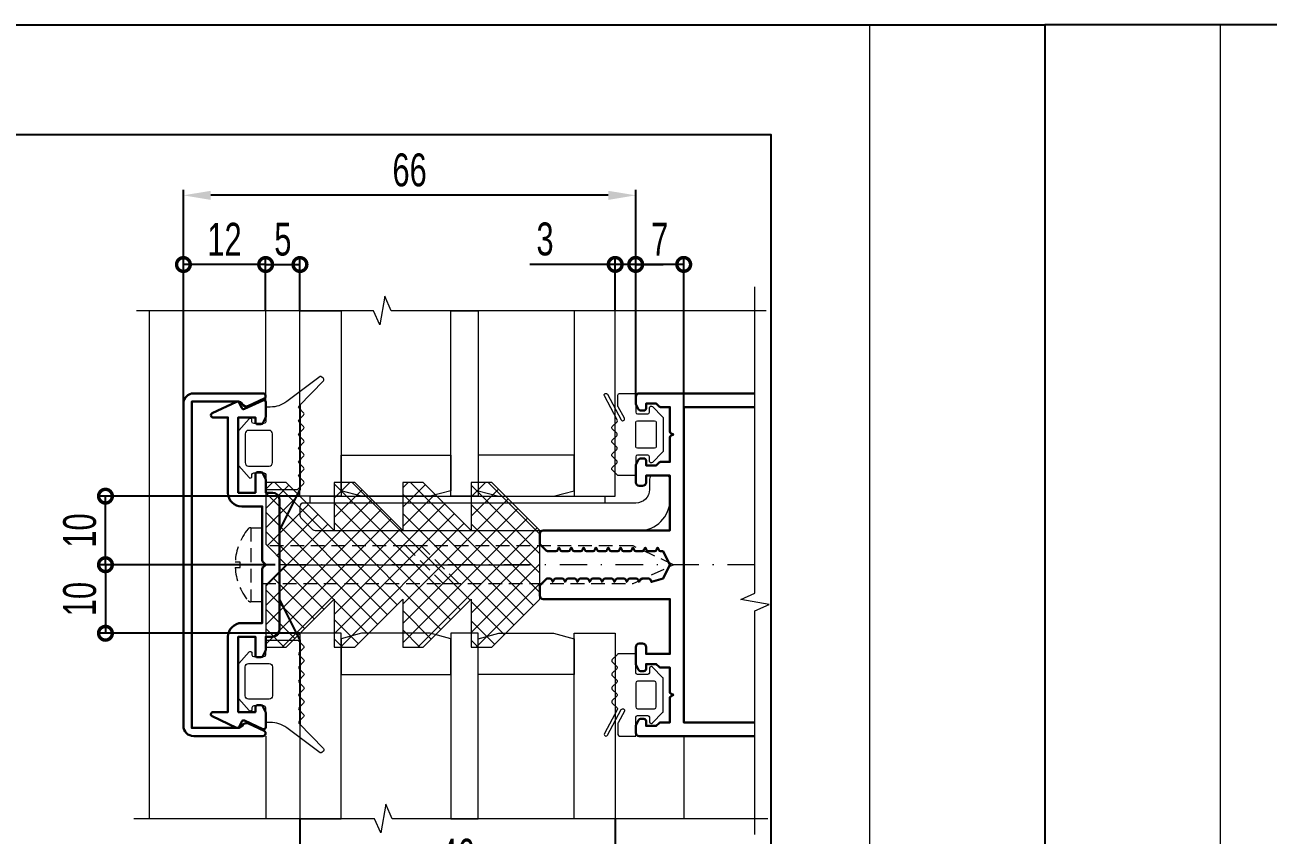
# Model space of a CAD drawing. Extents: x -37 to 8820, y -336 to 478.
# Drawn here: x 1797 to 1910.4, y 223.1 to 297 of the extents above; entities that cross this region are included whole.
import ezdxf

# ---------------------------------------------------------------- set-up
doc = ezdxf.new("R2010")
doc.units = 0
doc.header["$LTSCALE"] = 5
doc.linetypes.add('DASHDOT', pattern=[1, 0.5, -0.25, 0, -0.25])
doc.linetypes.add('HIDDEN', pattern=[0.375, 0.25, -0.125])
doc.layers.get('0').update_dxf_attribs({"linetype": 'CONTINUOUS', "lineweight": 30})
doc.layers.get('DEFPOINTS').update_dxf_attribs({"linetype": 'CONTINUOUS'})
for name, color, linetype, lineweight in [('1', 6, 'DASHDOT', 13), ('2', 3, 'HIDDEN', 13), ('Dimentions', 5, 'CONTINUOUS', 15), ('Glass', 5, 'CONTINUOUS', 20), ('Ал подклад', 7, 'CONTINUOUS', 20), ('Герлен', 7, 'CONTINUOUS', 60), ('Зигзаг', 1, 'CONTINUOUS', 15), ('Конструкции', 252, 'CONTINUOUS', 20), ('Подкладки', 1, 'CONTINUOUS', 20), ('Уплотнители', 1, 'CONTINUOUS', 20), ('Штриховка', 1, 'CONTINUOUS', 5)]:
    doc.layers.add(name, color=color, linetype=linetype, lineweight=lineweight)
doc.layers.add('Скрытые', color=14, linetype='CONTINUOUS', plot=False)
doc.styles.add('3', font='RUSS.SHX', dxfattribs={"width": 0.7, "height": 3})
doc.dimstyles.new('MX1_6', dxfattribs={"dimtxt": 3, "dimasz": 2.5, "dimexe": 0.5, "dimexo": 0, "dimgap": 0.8, "dimtad": 1, "dimlfac": 1.6, "dimdsep": 46, "dimtxsty": '3', "dimcen": 0, "dimclrd": 256, "dimclre": 256, "dimclrt": 256, "dimaunit": 1, "dimadec": 0, "dimazin": 0, "dimtfac": 1, "dimtmove": 0, "dimatfit": 1, "dimfxl": 1, "dimtvp": 1, "dimtolj": 1, "dimtzin": 0, "dimarcsym": 0})

# ---------------------------------------------------------------- blocks, each defined once
blk = doc.blocks.new('_DotSmall')
at = {"color": 0, "linetype": 'ByBlock', "const_width": 0.5}
blk.add_lwpolyline([(-0.0625, 0, 1), (0.0625, 0, 1)], format="xyb", close=True, dxfattribs=at)
blk = doc.blocks.new('*D751')
at = {"layer": 'DEFPOINTS', "color": 0, "linetype": 'Continuous', "transparency": 16777216}
for p in [(1819.79, 247.78), (1804.32, 241.53), (1822.06, 241.53)]:
    blk.add_point(p, dxfattribs=at)
at = {"layer": 'Dimentions', "linetype": 'Continuous', "lineweight": -2, "transparency": 16777216}
for p, q in [((1819.79, 247.78), (1803.82, 247.78)), ((1804.32, 247.78), (1804.32, 241.53)), ((1822.06, 241.53), (1803.82, 241.53))]:
    blk.add_line(p, q, dxfattribs=at)
at = {"layer": 'Dimentions', "linetype": 'Continuous', "lineweight": -2, "transparency": 16777216, "xscale": 2.5, "yscale": 2.5, "zscale": 2.5}
for p, rotation in [((1804.32, 247.78), 90), ((1804.32, 241.53), 270)]:
    blk.add_blockref('_DotSmall', p, dxfattribs=dict(at, rotation=rotation))
at = {"layer": 'Dimentions', "linetype": 'Continuous', "transparency": 16777216, "insert": (1801.98, 244.65), "char_height": 3, "attachment_point": 5, "rotation": 90, "style": '3'}
blk.add_mtext('\\A1;10', dxfattribs=at)
blk = doc.blocks.new('*D768')
at = {"layer": 'DEFPOINTS', "color": 0, "linetype": 'Continuous', "transparency": 16777216}
for p in [(1822.06, 275.15), (1818.93, 270.93), (1822.06, 270.93)]:
    blk.add_point(p, dxfattribs=at)
at = {"layer": 'Dimentions', "linetype": 'Continuous', "lineweight": -2, "transparency": 16777216}
for p, q in [((1818.93, 270.93), (1818.93, 275.65)), ((1822.06, 270.93), (1822.06, 275.65)), ((1818.93, 275.15), (1822.06, 275.15))]:
    blk.add_line(p, q, dxfattribs=at)
at = {"layer": 'Dimentions', "linetype": 'Continuous', "lineweight": -2, "transparency": 16777216, "xscale": 2.5, "yscale": 2.5, "zscale": 2.5, "rotation": 180}
blk.add_blockref('_DotSmall', (1818.93, 275.15), dxfattribs=at)
at = {"layer": 'Dimentions', "linetype": 'Continuous', "lineweight": -2, "transparency": 16777216, "xscale": 2.5, "yscale": 2.5, "zscale": 2.5}
blk.add_blockref('_DotSmall', (1822.06, 275.15), dxfattribs=at)
at = {"layer": 'Dimentions', "linetype": 'Continuous', "transparency": 16777216, "insert": (1820.5, 277.45), "char_height": 3, "attachment_point": 5, "style": '3'}
blk.add_mtext('\\A1;5', dxfattribs=at)
blk = doc.blocks.new('*D769')
at = {"layer": 'DEFPOINTS', "color": 0, "linetype": 'Continuous', "transparency": 16777216}
for p in [(1822.06, 224.62), (1850.81, 224.62), (1822.06, 218.98)]:
    blk.add_point(p, dxfattribs=at)
at = {"layer": 'Dimentions', "linetype": 'Continuous', "lineweight": -2, "transparency": 16777216}
for p, q in [((1822.06, 224.62), (1822.06, 218.48)), ((1850.81, 224.62), (1850.81, 218.48)), ((1848.31, 218.98), (1824.56, 218.98))]:
    blk.add_line(p, q, dxfattribs=at)
at = {"layer": 'Dimentions', "linetype": 'Continuous', "transparency": 16777216}
for points in [[(1824.56, 219.4), (1824.56, 218.56), (1822.06, 218.98)], [(1848.31, 219.4), (1848.31, 218.56), (1850.81, 218.98)]]:
    blk.add_solid(points, dxfattribs=at)
at = {"layer": 'Dimentions', "linetype": 'Continuous', "transparency": 16777216, "insert": (1836.43, 221.28), "char_height": 3, "attachment_point": 5, "style": '3'}
blk.add_mtext('\\A1;46', dxfattribs=at)
blk = doc.blocks.new('*D770')
at = {"layer": 'DEFPOINTS', "color": 0, "linetype": 'Continuous', "transparency": 16777216}
for p in [(1850.81, 275.16), (1850.81, 270.93), (1852.68, 263.09)]:
    blk.add_point(p, dxfattribs=at)
at = {"layer": 'Dimentions', "linetype": 'Continuous', "lineweight": -2, "transparency": 16777216}
for p, q in [((1850.81, 270.93), (1850.81, 275.66)), ((1852.68, 263.09), (1852.68, 275.66)), ((1850.81, 275.16), (1843.01, 275.16)), ((1852.68, 275.16), (1850.81, 275.16)), ((1852.68, 275.16), (1855.18, 275.16))]:
    blk.add_line(p, q, dxfattribs=at)
at = {"layer": 'Dimentions', "linetype": 'Continuous', "lineweight": -2, "transparency": 16777216, "xscale": 2.5, "yscale": 2.5, "zscale": 2.5}
blk.add_blockref('_DotSmall', (1850.81, 275.16), dxfattribs=at)
at = {"layer": 'Dimentions', "linetype": 'Continuous', "lineweight": -2, "transparency": 16777216, "xscale": 2.5, "yscale": 2.5, "zscale": 2.5, "rotation": 180}
blk.add_blockref('_DotSmall', (1852.68, 275.16), dxfattribs=at)
at = {"layer": 'Dimentions', "linetype": 'Continuous', "transparency": 16777216, "insert": (1844.41, 277.46), "char_height": 3, "attachment_point": 5, "style": '3'}
blk.add_mtext('\\A1;3', dxfattribs=at)
blk = doc.blocks.new('*D771')
at = {"layer": 'DEFPOINTS', "color": 0, "linetype": 'Continuous', "transparency": 16777216}
for p in [(1811.43, 281.46), (1852.68, 270.93), (1811.43, 260.71)]:
    blk.add_point(p, dxfattribs=at)
at = {"layer": 'Dimentions', "linetype": 'Continuous', "lineweight": -2, "transparency": 16777216}
for p, q in [((1811.43, 260.71), (1811.43, 281.96)), ((1850.18, 281.46), (1813.93, 281.46)), ((1852.68, 270.93), (1852.68, 281.96))]:
    blk.add_line(p, q, dxfattribs=at)
at = {"layer": 'Dimentions', "linetype": 'Continuous', "transparency": 16777216}
for points in [[(1813.93, 281.87), (1813.93, 281.04), (1811.43, 281.46)], [(1850.18, 281.87), (1850.18, 281.04), (1852.68, 281.46)]]:
    blk.add_solid(points, dxfattribs=at)
at = {"layer": 'Dimentions', "linetype": 'Continuous', "transparency": 16777216, "insert": (1832.06, 283.76), "char_height": 3, "attachment_point": 5, "style": '3'}
blk.add_mtext('\\A1;66', dxfattribs=at)
blk = doc.blocks.new('*D772')
at = {"layer": 'DEFPOINTS', "color": 0, "linetype": 'Continuous', "transparency": 16777216}
for p in [(1811.43, 275.15), (1818.93, 270.93), (1811.43, 260.71)]:
    blk.add_point(p, dxfattribs=at)
at = {"layer": 'Dimentions', "linetype": 'Continuous', "lineweight": -2, "transparency": 16777216}
for p, q in [((1811.43, 260.71), (1811.43, 275.65)), ((1818.93, 270.93), (1818.93, 275.65)), ((1818.93, 275.15), (1811.43, 275.15))]:
    blk.add_line(p, q, dxfattribs=at)
at = {"layer": 'Dimentions', "linetype": 'Continuous', "lineweight": -2, "transparency": 16777216, "xscale": 2.5, "yscale": 2.5, "zscale": 2.5, "rotation": 180}
blk.add_blockref('_DotSmall', (1811.43, 275.15), dxfattribs=at)
at = {"layer": 'Dimentions', "linetype": 'Continuous', "lineweight": -2, "transparency": 16777216, "xscale": 2.5, "yscale": 2.5, "zscale": 2.5}
blk.add_blockref('_DotSmall', (1818.93, 275.15), dxfattribs=at)
at = {"layer": 'Dimentions', "linetype": 'Continuous', "transparency": 16777216, "insert": (1815.18, 277.45), "char_height": 3, "attachment_point": 5, "style": '3'}
blk.add_mtext('\\A1;12', dxfattribs=at)
blk = doc.blocks.new('*D773')
at = {"layer": 'DEFPOINTS', "color": 0, "linetype": 'Continuous', "transparency": 16777216}
for p in [(1852.68, 275.16), (1852.68, 271.39), (1857.06, 262.15)]:
    blk.add_point(p, dxfattribs=at)
at = {"layer": 'Dimentions', "linetype": 'Continuous', "lineweight": -2, "transparency": 16777216}
for p, q in [((1852.68, 271.39), (1852.68, 275.66)), ((1857.06, 262.15), (1857.06, 275.66)), ((1857.06, 275.16), (1852.68, 275.16))]:
    blk.add_line(p, q, dxfattribs=at)
at = {"layer": 'Dimentions', "linetype": 'Continuous', "lineweight": -2, "transparency": 16777216, "xscale": 2.5, "yscale": 2.5, "zscale": 2.5, "rotation": 180}
blk.add_blockref('_DotSmall', (1852.68, 275.16), dxfattribs=at)
at = {"layer": 'Dimentions', "linetype": 'Continuous', "lineweight": -2, "transparency": 16777216, "xscale": 2.5, "yscale": 2.5, "zscale": 2.5}
blk.add_blockref('_DotSmall', (1857.06, 275.16), dxfattribs=at)
at = {"layer": 'Dimentions', "linetype": 'Continuous', "transparency": 16777216, "insert": (1854.87, 277.46), "char_height": 3, "attachment_point": 5, "style": '3'}
blk.add_mtext('\\A1;7', dxfattribs=at)
blk = doc.blocks.new('*D230')
at = {"layer": 'DEFPOINTS', "color": 0, "linetype": 'Continuous', "transparency": 16777216}
for p in [(1804.32, 254.03), (1822.06, 254.03), (1819.79, 247.78)]:
    blk.add_point(p, dxfattribs=at)
at = {"layer": 'Dimentions', "linetype": 'Continuous', "lineweight": -2, "transparency": 16777216}
for p, q in [((1822.06, 254.03), (1803.82, 254.03)), ((1804.32, 247.78), (1804.32, 254.03)), ((1819.79, 247.78), (1803.82, 247.78))]:
    blk.add_line(p, q, dxfattribs=at)
at = {"layer": 'Dimentions', "linetype": 'Continuous', "lineweight": -2, "transparency": 16777216, "xscale": 2.5, "yscale": 2.5, "zscale": 2.5}
for p, rotation in [((1804.32, 254.03), 90), ((1804.32, 247.78), 270)]:
    blk.add_blockref('_DotSmall', p, dxfattribs=dict(at, rotation=rotation))
at = {"layer": 'Dimentions', "linetype": 'Continuous', "transparency": 16777216, "insert": (1801.98, 250.9), "char_height": 3, "attachment_point": 5, "rotation": 90, "style": '3'}
blk.add_mtext('\\A1;10', dxfattribs=at)

msp = doc.modelspace()

# ---------------------------------------------------------------- hatches: boundary and pattern name
at = {"layer": 'Штриховка', "lineweight": 5}
h = msp.add_hatch(dxfattribs=at)
h.set_pattern_fill('NET', color=256, scale=10, angle=-45, style=0)
h.set_pattern_definition([(315, (4531.4058, 5323.5758), (0.88388348, 0.88388348), []), (45, (4531.4058, 5323.5758), (-0.88388348, 0.88388348), [])])
h.paths.add_polyline_path([(1818.933, 245.9018), (1818.933, 240.2768), (1820.808, 240.2768), (1825.183, 244.6518), (1825.183, 240.2768), (1827.058, 240.2768), (1831.433, 244.6518), (1831.433, 240.2768), (1833.308, 240.2768), (1837.683, 244.6518), (1837.683, 240.2768), (1839.558, 240.2768), (1843.933, 244.6518), (1843.933, 250.9018), (1839.558, 255.2768), (1837.683, 255.2768), (1837.683, 250.9018), (1833.308, 255.2768), (1831.433, 255.2768), (1831.433, 250.9018), (1827.058, 255.2768), (1825.183, 255.2768), (1825.183, 250.9018), (1820.808, 255.2768), (1818.933, 255.2768), (1818.933, 249.6518), (1820.808, 247.7768)])

# ---------------------------------------------------------------- linework, layer by layer
for points in [[(1811.433, 233.0893), (1811.433, 262.4643, -0.41421356), (1812.3705, 263.4018), (1818.683, 263.4018, -0.80258485), (1818.7886, 262.9252), (1817.352, 262.2553, -0.40155944), (1816.779, 262.4499, 0.27973928), (1816.4463, 262.6518), (1812.183, 262.6518), (1812.183, 232.9018), (1816.4463, 232.9018, 0.27973928), (1816.779, 233.1037, -0.40155944), (1817.352, 233.2983), (1818.7886, 232.6284, -0.80258485), (1818.683, 232.1518), (1812.3705, 232.1518, -0.41421356)], [(1816.2791, 232.9194, 0.41421356), (1816.5282, 233.0101), (1816.7482, 233.4819, -0.41421356), (1816.9974, 233.5726), (1818.6662, 232.7944, 0.54861879), (1818.933, 232.9644), (1818.933, 234.2951, 0.11643382), (1818.9132, 234.379), (1818.6723, 234.8607, 0.28407904), (1818.5046, 234.9644), (1818.183, 234.9644, 0.41421356), (1817.9955, 234.7769), (1817.9955, 234.3394), (1816.433, 234.3394), (1816.433, 241.2144), (1817.9955, 241.2144), (1817.9955, 239.5269, 0.41421356), (1818.183, 239.3394), (1818.5046, 239.3394, 0.28407904), (1818.6723, 239.443), (1818.9132, 239.9248, 0.11643382), (1818.933, 240.0086), (1818.933, 241.2144), (1819.558, 241.2144, 0.41421356), (1820.183, 241.8394), (1820.183, 253.7144, 0.41421356), (1819.558, 254.3394), (1818.933, 254.3394), (1818.933, 255.5451, 0.11643382), (1818.9132, 255.629), (1818.6723, 256.1107, 0.28407904), (1818.5046, 256.2144), (1818.183, 256.2144, 0.41421356), (1817.9955, 256.0269), (1817.9955, 254.3394), (1816.433, 254.3394), (1816.433, 261.2144), (1817.9955, 261.2144), (1817.9955, 260.7769, 0.41421356), (1818.183, 260.5894), (1818.5046, 260.5894, 0.28407904), (1818.6723, 260.693), (1818.9132, 261.1748, 0.11643382), (1818.933, 261.2586), (1818.933, 262.5894, 0.54861879), (1818.6662, 262.7593), (1816.9974, 261.9811, -0.41421356), (1816.7482, 262.0718), (1816.5282, 262.5436, 0.41421356), (1816.2791, 262.6343), (1814.0412, 261.5908, 0.29147342), (1813.933, 261.4209), (1813.933, 261.4019, 0.41421356), (1814.1205, 261.2144), (1815.4955, 261.2144), (1815.4955, 254.3394, 0.41421356), (1816.7455, 253.0894), (1818.6205, 253.0894), (1818.6205, 248.167, 0.19891237), (1818.6754, 248.0345), (1818.933, 247.7769), (1818.6754, 247.5193, 0.19891237), (1818.6205, 247.3867), (1818.6205, 242.4644), (1816.7455, 242.4644, 0.41421356), (1815.4955, 241.2144), (1815.4955, 234.3394), (1814.1205, 234.3394, 0.41421356), (1813.933, 234.1519), (1813.933, 234.1329, 0.29147342), (1814.0412, 233.9629)]]:
    msp.add_lwpolyline(points, format="xyb", close=True)
msp.add_lwpolyline([(1863.5481, 232.1518), (1852.9955, 232.1518, -0.41421356), (1852.683, 232.4643), (1852.683, 233.045, -0.11643382), (1852.7028, 233.1289), (1852.9437, 233.6106, -0.28407904), (1853.1114, 233.7143), (1853.433, 233.7143, -0.41421356), (1853.6205, 233.5268), (1853.6205, 233.0893), (1854.558, 233.0893), (1854.8156, 233.3469, -0.19891237), (1854.9482, 233.4018), (1855.808, 233.4018), (1855.808, 235.6297, -0.28407904), (1855.9116, 235.7974), (1856.1205, 235.9018), (1855.9116, 236.0062, -0.28407904), (1855.808, 236.1739), (1855.808, 238.4018), (1854.9482, 238.4018, -0.19891237), (1854.8156, 238.4567), (1854.558, 238.7143), (1853.6205, 238.7143), (1853.6205, 238.2768, -0.41421356), (1853.433, 238.0893), (1853.1114, 238.0893, -0.28407904), (1852.9437, 238.1929), (1852.7028, 238.6747, -0.11643382), (1852.683, 238.7586), (1852.683, 240.2768, -0.41421356), (1852.9955, 240.5893), (1853.308, 240.5893, -0.41421356), (1853.6205, 240.2768), (1853.6205, 239.6518), (1855.808, 239.6518), (1855.808, 244.6518), (1844.2455, 244.6518, -0.41421356), (1843.933, 244.9643), (1843.933, 245.8241, -0.19891237), (1843.9879, 245.9567), (1844.5031, 246.4719, -0.19891237), (1844.6357, 246.5268), (1844.8484, 246.5268, -0.28407904), (1845.0161, 246.4231), (1845.1205, 246.2143), (1845.2249, 246.4231, -0.28407904), (1845.3926, 246.5268), (1845.9734, 246.5268, -0.28407904), (1846.1411, 246.4231), (1846.2455, 246.2143), (1846.3499, 246.4231, -0.28407904), (1846.5176, 246.5268), (1847.0984, 246.5268, -0.28407904), (1847.2661, 246.4231), (1847.3705, 246.2143), (1847.4749, 246.4231, -0.28407904), (1847.6426, 246.5268), (1848.2234, 246.5268, -0.28407904), (1848.3911, 246.4231), (1848.4955, 246.2143), (1848.5999, 246.4231, -0.28407904), (1848.7676, 246.5268), (1849.3484, 246.5268, -0.28407904), (1849.5161, 246.4231), (1849.6205, 246.2143), (1849.7249, 246.4231, -0.28407904), (1849.8926, 246.5268), (1850.4734, 246.5268, -0.28407904), (1850.6411, 246.4231), (1850.7455, 246.2143), (1850.8499, 246.4231, -0.28407904), (1851.0176, 246.5268), (1851.5984, 246.5268, -0.28407904), (1851.7661, 246.4231), (1851.8705, 246.2143), (1851.9749, 246.4231, -0.28407904), (1852.1426, 246.5268), (1852.7234, 246.5268, -0.28407904), (1852.8911, 246.4231), (1852.9955, 246.2143), (1853.0999, 246.4231, -0.28407904), (1853.2676, 246.5268), (1853.8484, 246.5268, -0.28407904), (1854.0161, 246.4231), (1854.1205, 246.2143), (1855.183, 246.5268), (1855.808, 247.7768), (1855.183, 249.0268), (1854.9551, 249.0268, -0.28407904), (1854.7874, 249.1304), (1854.683, 249.3393), (1854.5786, 249.1304, -0.28407904), (1854.4109, 249.0268), (1853.8301, 249.0268, -0.28407904), (1853.6624, 249.1304), (1853.558, 249.3393), (1853.4536, 249.1304, -0.28407904), (1853.2859, 249.0268), (1852.7051, 249.0268, -0.28407904), (1852.5374, 249.1304), (1852.433, 249.3393), (1852.3286, 249.1304, -0.28407904), (1852.1609, 249.0268), (1851.5801, 249.0268, -0.28407904), (1851.4124, 249.1304), (1851.308, 249.3393), (1851.2036, 249.1304, -0.28407904), (1851.0359, 249.0268), (1850.4551, 249.0268, -0.28407904), (1850.2874, 249.1304), (1850.183, 249.3393), (1850.0786, 249.1304, -0.28407904), (1849.9109, 249.0268), (1849.3301, 249.0268, -0.28407904), (1849.1624, 249.1304), (1849.058, 249.3393), (1848.9536, 249.1304, -0.28407904), (1848.7859, 249.0268), (1848.2051, 249.0268, -0.28407904), (1848.0374, 249.1304), (1847.933, 249.3393), (1847.8286, 249.1304, -0.28407904), (1847.6609, 249.0268), (1847.0801, 249.0268, -0.28407904), (1846.9124, 249.1304), (1846.808, 249.3393), (1846.7036, 249.1304, -0.28407904), (1846.5359, 249.0268), (1845.9551, 249.0268, -0.28407904), (1845.7874, 249.1304), (1845.683, 249.3393), (1845.5786, 249.1304, -0.28407904), (1845.4109, 249.0268), (1844.6357, 249.0268, -0.19891237), (1844.5031, 249.0817), (1843.9879, 249.5969, -0.19891237), (1843.933, 249.7295), (1843.933, 250.5893, -0.41421356), (1844.2455, 250.9018), (1855.808, 250.9018), (1855.808, 255.9018), (1853.6205, 255.9018), (1853.6205, 255.2768, -0.41421356), (1853.308, 254.9643), (1852.9955, 254.9643, -0.41421356), (1852.683, 255.2768), (1852.683, 256.795, -0.11643382), (1852.7028, 256.8789), (1852.9437, 257.3606, -0.28407904), (1853.1114, 257.4643), (1853.433, 257.4643, -0.41421356), (1853.6205, 257.2768), (1853.6205, 256.8393), (1854.558, 256.8393), (1854.8156, 257.0969, -0.19891237), (1854.9482, 257.1518), (1855.808, 257.1518), (1855.808, 259.3797, -0.28407904), (1855.9116, 259.5474), (1856.1205, 259.6518), (1855.9116, 259.7562, -0.28407904), (1855.808, 259.9239), (1855.808, 262.1518), (1854.9482, 262.1518, -0.19891237), (1854.8156, 262.2067), (1854.558, 262.4643), (1853.6205, 262.4643), (1853.6205, 262.0268, -0.41421356), (1853.433, 261.8393), (1853.1114, 261.8393, -0.28407904), (1852.9437, 261.9429), (1852.7028, 262.4247, -0.11643382), (1852.683, 262.5086), (1852.683, 263.0893, -0.41421356), (1852.9955, 263.4018), (1863.5481, 263.4018)], format="xyb")
msp.add_lwpolyline([(1863.5481, 233.4018), (1857.058, 233.4018), (1857.058, 262.1518), (1863.5481, 262.1518)])
at = {"layer": '1'}
msp.add_line((1863.5481, 247.7768), (1811.433, 247.7768), dxfattribs=at)
at = {"layer": '2'}
msp.add_line((1817.5644, 251.1518), (1817.5644, 244.4018), dxfattribs=at)
msp.add_lwpolyline([(1816.1576, 248.0224, -0.16184886), (1817.3234, 251.0382, -0.22388754), (1817.5644, 251.1518), (1818.6205, 251.1518), (1818.6205, 244.4018), (1817.5644, 244.4018, -0.22388754), (1817.3234, 244.5154, -0.16184886), (1816.1576, 247.5312), (1816.5953, 247.5312), (1816.5953, 248.0224)], format="xyb", close=True, dxfattribs=at)
for points in [[(1818.6205, 246.058), (1852.4346, 246.058), (1856.1205, 247.7768), (1852.4346, 249.4955), (1818.6205, 249.4955)], [(1831.6864, 249.4955), (1835.1239, 246.058), (1836.5562, 246.058), (1833.1187, 249.4955)]]:
    msp.add_lwpolyline(points, close=True, dxfattribs=at)
at = {"layer": 'Dimentions', "linetype": 'Continuous'}
for p, q in [((1874, 297), (1874, 0)), ((1906, 297), (1906, 0))]:
    msp.add_line(p, q, dxfattribs=at)
at = {"layer": 'Glass'}
for points in [[(1825.808, 270.932), (1825.808, 254.0268), (1822.058, 254.0268), (1822.058, 270.932)], [(1838.308, 270.932), (1838.308, 254.0268), (1835.808, 254.0268), (1835.808, 270.932)], [(1847.058, 270.932), (1847.058, 254.0268), (1850.808, 254.0268), (1850.808, 270.932)], [(1825.808, 254.5292), (1825.808, 257.7768), (1835.808, 257.7768), (1835.808, 254.5292), (1833.933, 254.0268), (1827.683, 254.0268)], [(1847.058, 254.5292), (1847.058, 257.7768), (1838.308, 257.7768), (1838.308, 254.5292), (1840.183, 254.0268), (1845.183, 254.0268)], [(1825.808, 224.6216), (1825.808, 241.5268), (1822.058, 241.5268), (1822.058, 224.6216)], [(1825.808, 241.0244), (1825.808, 237.7768), (1835.808, 237.7768), (1835.808, 241.0244), (1833.933, 241.5268), (1827.683, 241.5268)], [(1838.308, 224.6216), (1838.308, 241.5268), (1835.808, 241.5268), (1835.808, 224.6216)], [(1847.058, 241.0244), (1847.058, 237.7768), (1838.308, 237.7768), (1838.308, 241.0244), (1840.183, 241.5268), (1845.183, 241.5268)], [(1847.058, 224.6216), (1847.058, 241.5268), (1850.808, 241.5268), (1850.808, 224.6216)]]:
    msp.add_lwpolyline(points, close=True, dxfattribs=at)
at = {"layer": 'Ал подклад', "color": 0}
msp.add_lwpolyline([(1823.4374, 250.9018), (1852.9955, 250.9018, 0.41421356), (1855.808, 253.7143), (1855.808, 255.5893, 0.41421356), (1855.4955, 255.9018), (1854.2455, 255.9018, 0.41421356), (1853.933, 255.5893), (1853.933, 254.6518, -0.41421356), (1852.683, 253.4018), (1822.3705, 253.4018, 0.41421356), (1822.058, 253.0893), (1822.058, 252.2812, 0.19891237), (1822.1495, 252.0602), (1823.2165, 250.9933, 0.19891237)], format="xyb", close=True, dxfattribs=at)
at = {"layer": 'Герлен', "ltscale": 2, "const_width": 0.1875}
msp.add_lwpolyline([(1822.058, 233.2143), (1822.058, 240.9018), (1820.183, 244.6518), (1820.183, 250.9018), (1822.058, 254.6518), (1822.058, 262.3393)], dxfattribs=at)
at = {"layer": 'Зигзаг'}
for points in [[(1864.5739, 270.932), (1830.374, 270.932), (1829.7931, 272.2499), (1829.3575, 269.6372), (1828.775, 270.932), (1807.1503, 270.932)], [(1863.5481, 223.1869), (1863.5481, 243.5809), (1864.866, 244.1618), (1862.2533, 244.5974), (1863.5481, 245.1799), (1863.5481, 273.1066)], [(1864.7455, 224.6216), (1830.467, 224.6216), (1829.8861, 225.9395), (1829.4505, 223.3268), (1828.868, 224.6216), (1806.9055, 224.6216)]]:
    msp.add_lwpolyline(points, dxfattribs=at)
at = {"layer": 'Конструкции'}
for p, q in [((1818.933, 262.1518), (1818.933, 270.932)), ((1857.058, 270.932), (1857.058, 263.4018)), ((1818.933, 232.1518), (1818.933, 224.6216)), ((1818.933, 232.1518), (1818.933, 224.6216)), ((1857.058, 232.1518), (1857.058, 224.6216))]:
    msp.add_line(p, q, dxfattribs=at)
msp.add_lwpolyline([(1808.308, 270.932), (1808.308, 224.6216)], dxfattribs=at)
at = {"layer": 'Подкладки'}
msp.add_lwpolyline([(1822.9955, 254.0268), (1849.8705, 254.0268), (1849.8705, 253.4018), (1822.9955, 253.4018)], close=True, dxfattribs=at)
at = {"layer": 'Скрытые', "linetype": 'Continuous'}
for points in [[(1680, 297), (1890, 297), (1890, 0), (1680, 0)], [(2100, 297), (1890, 297), (1890, 0), (2100, 0)], [(1700, 10), (1700, 287), (1865, 287), (1865, 10)]]:
    msp.add_lwpolyline(points, close=True, dxfattribs=at)
at = {"layer": 'Уплотнители'}
msp.add_line((1820.808, 247.7768), (1842.9955, 247.7768), dxfattribs=at)
for points in [[(1817.683, 255.9955, -0.41421356), (1817.8392, 256.1518), (1818.7767, 256.1518, -0.41421356), (1818.933, 255.9955), (1818.933, 254.6518), (1821.8209, 254.6518, 0.19891237), (1821.9093, 254.6884), (1822.3872, 255.1663, 0.41421356), (1822.3872, 255.3873), (1821.9832, 255.7913, -0.41421356), (1821.9832, 256.0123), (1822.3872, 256.4163, 0.41421356), (1822.3872, 256.6373), (1821.9832, 257.0413, -0.41421356), (1821.9832, 257.2623), (1822.3872, 257.6663, 0.41421356), (1822.3872, 257.8873), (1821.9832, 258.2913, -0.41421356), (1821.9832, 258.5123), (1822.3872, 258.9163, 0.41421356), (1822.3872, 259.1373), (1821.9832, 259.5413, -0.41421356), (1821.9832, 259.7623), (1822.3872, 260.1663, 0.41421356), (1822.3872, 260.3873), (1821.9832, 260.7913, -0.41421356), (1821.9832, 261.0123), (1822.3872, 261.4163, 0.41421356), (1822.3872, 261.6373), (1821.9832, 262.0413, -0.41421356), (1821.9832, 262.2623), (1824.1975, 264.5413, 0.41421356), (1824.1975, 264.7623), (1824.0662, 264.8936, 0.29253821), (1823.9017, 264.9297), (1820.8485, 262.6489, -0.16178775), (1819.3523, 262.1518), (1818.933, 262.1518), (1818.933, 260.808, -0.41421356), (1818.7767, 260.6518), (1817.8392, 260.6518, -0.41421356), (1817.683, 260.808), (1817.683, 260.9643, 0.66858666), (1817.4161, 261.0747), (1816.4786, 260.01, 0.19861919), (1816.433, 259.8997), (1816.433, 256.9039, 0.19861919), (1816.4786, 256.7936), (1817.4161, 255.7289, 0.66858666), (1817.683, 255.8393)], [(1851.6438, 261.1326), (1851.0769, 262.1776, -0.12491271), (1851.058, 262.2521), (1851.058, 263.2455, -0.41421356), (1851.2142, 263.4018), (1852.683, 263.4018), (1852.683, 261.683, 0.41421356), (1852.8392, 261.5268), (1853.7767, 261.5268, 0.41421356), (1853.933, 261.683), (1853.933, 262.0893, -0.66858666), (1854.1998, 262.1997), (1855.1373, 261.26, -0.19861919), (1855.183, 261.1497), (1855.183, 258.1539, -0.19861919), (1855.1373, 258.0436), (1854.1998, 257.1039, -0.66858666), (1853.933, 257.2143), (1853.933, 257.6205, 0.41421356), (1853.7767, 257.7768), (1852.8392, 257.7768, 0.41421356), (1852.683, 257.6205), (1852.683, 255.9018), (1851.1227, 255.9018, -0.19891237), (1851.0122, 255.9476), (1850.5435, 256.4163, -0.41421356), (1850.5435, 256.6373), (1850.9475, 257.0413, 0.41421356), (1850.9475, 257.2623), (1850.5435, 257.6663, -0.41421356), (1850.5435, 257.8873), (1850.9475, 258.2913, 0.41421356), (1850.9475, 258.5123), (1850.5435, 258.9163, -0.41421356), (1850.5435, 259.1373), (1850.9475, 259.5413, 0.41421356), (1850.9475, 259.7623), (1850.5435, 260.1663, -0.41421356), (1850.5435, 260.3873), (1850.9755, 260.8193, 0.33207606), (1851.0024, 261.0043), (1849.8269, 263.171, -1), (1850.1016, 263.3201), (1851.3692, 260.9835, 1)], [(1854.558, 260.7455), (1854.558, 258.558, -0.41421356), (1854.4017, 258.4018), (1852.8392, 258.4018, -0.41421356), (1852.683, 258.558), (1852.683, 260.7455, -0.41421356), (1852.8392, 260.9018), (1854.4017, 260.9018, -0.41421356)], [(1817.058, 259.7143), (1817.058, 257.0893, 0.41421356), (1817.3705, 256.7768), (1819.2455, 256.7768, 0.41421356), (1819.558, 257.0893), (1819.558, 259.7143, 0.41421356), (1819.2455, 260.0268), (1817.3705, 260.0268, 0.41421356)], [(1817.683, 239.558, 0.41421356), (1817.8392, 239.4018), (1818.7767, 239.4018, 0.41421356), (1818.933, 239.558), (1818.933, 240.9018), (1821.8209, 240.9018, -0.19891237), (1821.9093, 240.8652), (1822.3872, 240.3873, -0.41421356), (1822.3872, 240.1663), (1821.9832, 239.7623, 0.41421356), (1821.9832, 239.5413), (1822.3872, 239.1373, -0.41421356), (1822.3872, 238.9163), (1821.9832, 238.5123, 0.41421356), (1821.9832, 238.2913), (1822.3872, 237.8873, -0.41421356), (1822.3872, 237.6663), (1821.9832, 237.2623, 0.41421356), (1821.9832, 237.0413), (1822.3872, 236.6373, -0.41421356), (1822.3872, 236.4163), (1821.9832, 236.0123, 0.41421356), (1821.9832, 235.7913), (1822.3872, 235.3873, -0.41421356), (1822.3872, 235.1663), (1821.9832, 234.7623, 0.41421356), (1821.9832, 234.5413), (1822.3872, 234.1373, -0.41421356), (1822.3872, 233.9163), (1821.9832, 233.5123, 0.41421356), (1821.9832, 233.2913), (1824.1975, 231.0123, -0.41421356), (1824.1975, 230.7913), (1824.0662, 230.66, -0.29253821), (1823.9017, 230.6239), (1820.8485, 232.9047, 0.16178775), (1819.3523, 233.4018), (1818.933, 233.4018), (1818.933, 234.7455, 0.41421356), (1818.7767, 234.9018), (1817.8392, 234.9018, 0.41421356), (1817.683, 234.7455), (1817.683, 234.5893, -0.66858666), (1817.4161, 234.4789), (1816.4786, 235.5436, -0.19861919), (1816.433, 235.6539), (1816.433, 238.6497, -0.19861919), (1816.4786, 238.76), (1817.4161, 239.8247, -0.66858666), (1817.683, 239.7143)], [(1851.6438, 234.421), (1851.0769, 233.376, 0.12491271), (1851.058, 233.3015), (1851.058, 232.308, 0.41421356), (1851.2142, 232.1518), (1852.683, 232.1518), (1852.683, 233.8705, -0.41421356), (1852.8392, 234.0268), (1853.7767, 234.0268, -0.41421356), (1853.933, 233.8705), (1853.933, 233.4643, 0.66858666), (1854.1998, 233.3539), (1855.1373, 234.2936, 0.19861919), (1855.183, 234.4039), (1855.183, 237.3997, 0.19861919), (1855.1373, 237.51), (1854.1998, 238.4497, 0.66858666), (1853.933, 238.3393), (1853.933, 237.933, -0.41421356), (1853.7767, 237.7768), (1852.8392, 237.7768, -0.41421356), (1852.683, 237.933), (1852.683, 239.6518), (1851.1227, 239.6518, 0.19891237), (1851.0122, 239.606), (1850.5435, 239.1373, 0.41421356), (1850.5435, 238.9163), (1850.9475, 238.5123, -0.41421356), (1850.9475, 238.2913), (1850.5435, 237.8873, 0.41421356), (1850.5435, 237.6663), (1850.9475, 237.2623, -0.41421356), (1850.9475, 237.0413), (1850.5435, 236.6373, 0.41421356), (1850.5435, 236.4163), (1850.9475, 236.0123, -0.41421356), (1850.9475, 235.7913), (1850.5435, 235.3873, 0.41421356), (1850.5435, 235.1663), (1850.9755, 234.7343, -0.33207606), (1851.0024, 234.5493), (1849.8269, 232.3826, 1), (1850.1016, 232.2335), (1851.3692, 234.5701, -1)], [(1817.058, 235.8393), (1817.058, 238.4643, -0.41421356), (1817.3705, 238.7768), (1819.2455, 238.7768, -0.41421356), (1819.558, 238.4643), (1819.558, 235.8393, -0.41421356), (1819.2455, 235.5268), (1817.3705, 235.5268, -0.41421356)], [(1854.558, 234.808), (1854.558, 236.9955, 0.41421356), (1854.4017, 237.1518), (1852.8392, 237.1518, 0.41421356), (1852.683, 236.9955), (1852.683, 234.808, 0.41421356), (1852.8392, 234.6518), (1854.4017, 234.6518, 0.41421356)]]:
    msp.add_lwpolyline(points, format="xyb", close=True, dxfattribs=at)
msp.add_lwpolyline([(1818.933, 245.9018), (1818.933, 240.2768), (1820.808, 240.2768), (1825.183, 244.6518), (1825.183, 240.2768), (1827.058, 240.2768), (1831.433, 244.6518), (1831.433, 240.2768), (1833.308, 240.2768), (1837.683, 244.6518), (1837.683, 240.2768), (1839.558, 240.2768), (1843.933, 244.6518), (1843.933, 250.9018), (1839.558, 255.2768), (1837.683, 255.2768), (1837.683, 250.9018), (1833.308, 255.2768), (1831.433, 255.2768), (1831.433, 250.9018), (1827.058, 255.2768), (1825.183, 255.2768), (1825.183, 250.9018), (1820.808, 255.2768), (1818.933, 255.2768), (1818.933, 249.6518), (1820.808, 247.7768)], close=True, dxfattribs=at)

# ---------------------------------------------------------------- dimensions: what is measured, and where the dimension line sits
at = {"layer": 'Dimentions', "linetype": 'Continuous'}
for base, p1, p2, picture, middle in [((1811.433, 281.4551), (1852.683, 270.932), (1811.433, 260.7134), '*D771', (1832.058, 283.7551)), ((1822.058, 218.9808), (1850.808, 224.6216), (1822.058, 224.6216), '*D769', (1836.433, 221.2808))]:
    dim = msp.add_linear_dim(base=base, p1=p1, p2=p2, dimstyle='MX1_6', dxfattribs=at)
    dim.commit()
    dim.dimension.update_dxf_attribs({"geometry": picture, "text_midpoint": middle})
for base, p1, p2, picture, middle in [((1811.433, 275.151), (1818.933, 270.932), (1811.433, 260.7134), '*D772', (1815.183, 277.451)), ((1822.058, 275.151), (1818.933, 270.932), (1822.058, 270.932), '*D768', (1820.4955, 277.451)), ((1850.808, 275.1601), (1852.683, 263.0893), (1850.808, 270.932), '*D770', (1844.408, 277.4601)), ((1852.683, 275.1601), (1857.058, 262.1518), (1852.683, 271.3898), '*D773', (1854.8705, 277.4601))]:
    dim = msp.add_linear_dim(base=base, p1=p1, p2=p2, dimstyle='MX1_6', override={"dimdec": 0, "dimblk1": 'DotSmall', "dimblk2": 'DotSmall', "dimsah": 1}, dxfattribs=at)
    dim.commit()
    dim.dimension.update_dxf_attribs({"geometry": picture, "text_midpoint": middle})
for base, p2, angle, picture, middle in [((1804.3238, 254.0268), (1822.058, 254.0268), 270, '*D230', (1801.9809, 250.9018)), ((1804.3238, 241.5268), (1822.058, 241.5268), 90, '*D751', (1801.9809, 244.6518))]:
    dim = msp.add_linear_dim(base=base, p1=(1819.7922, 247.7768), p2=p2, angle=angle, dimstyle='MX1_6', override={"dimdec": 1, "dimblk1": 'DotSmall', "dimblk2": 'DotSmall', "dimsah": 1}, dxfattribs=at)
    dim.commit()
    dim.dimension.update_dxf_attribs({"geometry": picture, "text_midpoint": middle})

doc.saveas('drawing.dxf')
